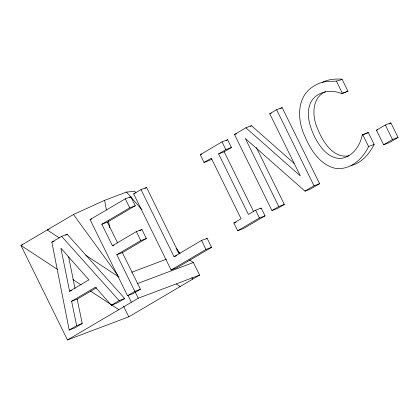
<?xml version="1.0" encoding="UTF-8"?>
<svg xmlns="http://www.w3.org/2000/svg" width="419" height="419" viewBox="0 0 419 419"><rect width="100%" height="100%" fill="white"/><g stroke="black" fill="none" stroke-linecap="round" stroke-linejoin="round"><path stroke-width="0.63" d="M350.97 165.552C361.733 163.001 369.328 153.92 374.146 144.424L368.311 132.572L362.231 134.976C360.115 145.917 352.29 157.439 340.354 158.445C327.81 158.351 319.634 146.603 314.496 136.536C309.311 125.69 305.231 112.051 311.621 100.827C318.058 91.028 331.581 89.289 341.825 93.61L347.948 91.185L342.04 79.175C335.368 78.777 328.355 79.181 322.347 82.381M374.146 144.424L368.579 146.524C362.671 159.178 349.944 170.57 335.121 168.291C318.1 164.096 308.95 146.912 302.968 131.844C297.925 118.053 297.511 100.455 308.992 89.671C313.354 85.937 318.43 83.093 324.076 81.857C330.083 80.385 336.504 82.595 342.04 79.175M189.587 260L193.395 262.498L199.596 275.1L128.795 316.816L67.454 339.95L20.95 245.44L73.477 214.491L104.614 200.324L126.522 192.064L134.818 191.352L135.966 192.934M51.846 242.124L61.624 236.358L67.187 234.263L124.705 298.517L116.885 303.12L111.323 305.221L95.48 287.198L71.623 301.256L76.651 325.647L69.203 330.036L51.846 242.124L54.072 241.281M140.412 289.262L134.845 291.362L116.817 254.721L122.385 252.626L140.412 289.262L133.074 293.583L127.512 295.683L90.075 219.598L125.302 198.842L130.864 196.741L135.29 205.734L107.395 222.17L101.833 224.27L112.392 245.728L114.062 245.099M141.009 189.587L174.021 256.679L201.581 240.438L207.148 238.338L211.569 247.33L176.677 267.893L171.109 269.993L133.671 193.908L141.009 189.587L146.571 187.487L179.301 253.993M200.24 154.684L222.023 141.852L227.585 139.752L231.408 147.519L224.186 151.778L218.624 153.878L248.415 214.428L255.637 210.17L261.205 208.07L265.028 215.837L243.245 228.669L237.678 230.769L233.86 223.002L241.082 218.749L211.286 158.199L204.063 162.452L200.24 154.684L201.911 154.056M256.36 147.53L284.365 204.446L277.509 208.484L271.947 210.579L234.509 134.499L245.88 127.795L251.442 125.7L294.107 163.379M245.88 127.795L300.308 175.875L269.736 113.743L276.587 109.705L282.155 107.604L319.592 183.69L310.516 189.037L304.953 191.132L245.309 138.48L278.797 206.541L284.365 204.446M65.558 235.221L67.187 234.263M129.749 197.401L130.864 196.741M145 188.414L146.571 187.487M226.47 140.412L227.585 139.752M250.363 126.334L251.442 125.7M280.044 108.846L282.155 107.604M218.624 153.878L225.846 149.62L231.408 147.519M211.852 159.047L209.626 160.357L204.063 162.452M101.833 224.27L129.728 207.834L135.29 205.734M341.825 93.61L347.948 91.185M112.392 245.728L136.358 231.607L141.926 229.507L146.351 238.505L122.385 252.626M139.695 230.822L141.926 229.507M116.817 254.721L140.784 240.6L146.351 238.505M69.57 291.263L88.948 279.845L60.896 248.189L69.57 291.263L71.796 290.419M71.623 301.256L77.19 299.156L96.606 287.717M368.311 132.572L362.231 134.976M376.466 130.215L385.318 124.998L390.885 122.898L398.05 137.458L389.199 142.675L383.631 144.775L376.466 130.215L377.582 129.79M389.225 123.877L390.885 122.898M206.022 239.003L207.148 238.338M260.094 208.725L261.205 208.07M111.323 305.221L119.137 300.617L124.705 298.517M127.512 295.683L134.845 291.362M171.109 269.993L206.007 249.431L211.569 247.33M237.678 230.769L259.461 217.938L265.028 215.837M271.947 210.579L278.797 206.541M304.953 191.132L314.025 185.785L319.592 183.69M383.631 144.775L392.488 139.558L398.05 137.458M77.19 299.156L82.213 323.552L74.771 327.936L69.203 330.036M67.454 339.95L138.254 298.234L199.596 275.1M325.553 91.651C312.003 97.459 312.05 115.256 316.869 127.015C322.022 140.176 332.152 158.707 348.938 155.821M269.736 113.743L271.407 113.109M234.509 134.499L236.735 133.656M133.671 193.908L134.787 193.489M49.039 229.277L47.216 229.968L59.179 237.819M21.558 245.215L22.773 244.754M90.075 219.598L91.74 218.969M233.86 223.002L236.086 222.164M131.755 272.261L166.374 259.204M174.021 256.679L176.802 255.627M137.521 283.574L193.395 262.498M76.651 325.647L82.213 323.552M176.352 284.024L180.18 286.538M85.827 255.302L119.001 277.069M20.95 245.44L57.592 269.485M72.906 279.531L81.108 284.915M90.404 291.016L118.844 309.672M61.624 236.358L119.137 300.617M126.522 192.064L141.9 209.741M176.923 250.007L179.913 253.443M176.132 248.148L179.961 253.406M73.477 214.491L117.854 275.493M385.318 124.998L392.488 139.558M336.473 81.276L342.381 93.28M362.749 134.672L368.579 146.524M276.587 109.705L314.025 185.785M222.023 141.852L225.846 149.62M255.637 210.17L259.461 217.938M224.186 151.778L253.694 211.747M201.581 240.438L206.007 249.431M191.876 277.378L192.74 279.138M125.302 198.842L129.728 207.834M136.358 231.607L140.784 240.6M107.395 222.17L117.671 243.051M135.154 291.933L138.254 298.234M127.942 295.238L131.404 302.272M123.595 306.247L128.795 316.816M68.632 256.857L75.011 288.529M104.614 200.324L106.416 209.919M108.453 220.792L109.773 227.826"/></g></svg>
